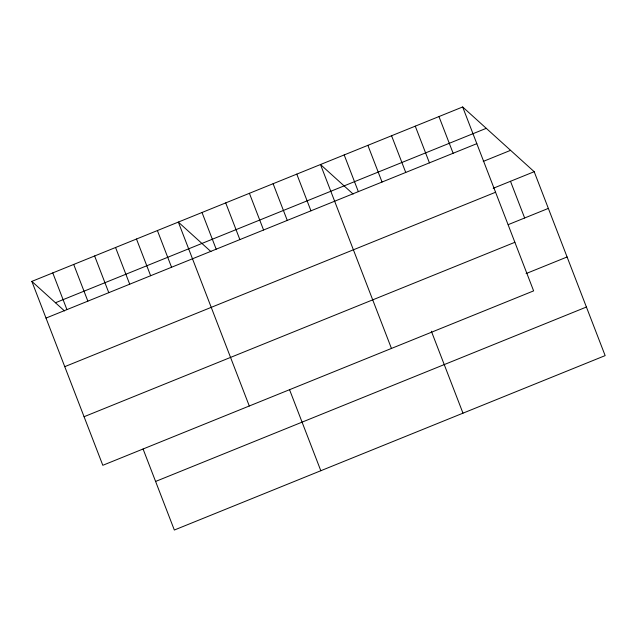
<?xml version="1.0" encoding="UTF-8"?>
<svg xmlns="http://www.w3.org/2000/svg" width="637" height="637" viewBox="0 0 637 637"><rect width="100%" height="100%" fill="white"/><g stroke="black" fill="none" stroke-linecap="round" stroke-linejoin="round"><path stroke-width="0.96" d="M462.661 106.968L533.623 290.878L102.812 465.297L31.85 281.387L462.661 106.968L534.188 171.703L605.15 355.613L174.339 530.032L143.078 449.005M55.451 302.75L486.262 128.332M46.007 318.086L476.818 143.667M483.244 161.408L510.579 150.34M493.173 188.305L534.188 171.703M64.751 366.665L495.562 192.247M508.246 224.63L548.346 208.403M84.068 416.717L514.879 242.299M526.082 273.584L567.089 256.982M155.595 481.453L586.406 307.034M353.129 194.062L320.491 164.529L391.452 348.439M210.958 251.623L178.328 222.09L249.29 405.992M31.85 281.387L64.488 310.928M510.492 181.298L524.649 217.989M438.965 116.563L453.122 153.254M415.268 126.158L429.426 162.849M391.572 135.753L405.737 172.444M367.883 145.34L382.041 182.039M431.36 331.224L462.98 413.166M344.187 154.934L358.344 191.633M296.794 174.124L310.96 210.815M273.106 183.711L287.263 220.41M249.409 193.306L263.567 230.005M225.713 202.9L239.87 239.592M289.556 389.709L320.817 470.727M202.017 212.495L216.182 249.186M157.403 230.562L171.56 267.253M136.477 239.026L150.635 275.725M115.552 247.498L129.709 284.198M94.626 255.97L108.784 292.67M73.701 264.443L87.858 301.142M52.775 272.915L66.933 309.614"/></g></svg>
